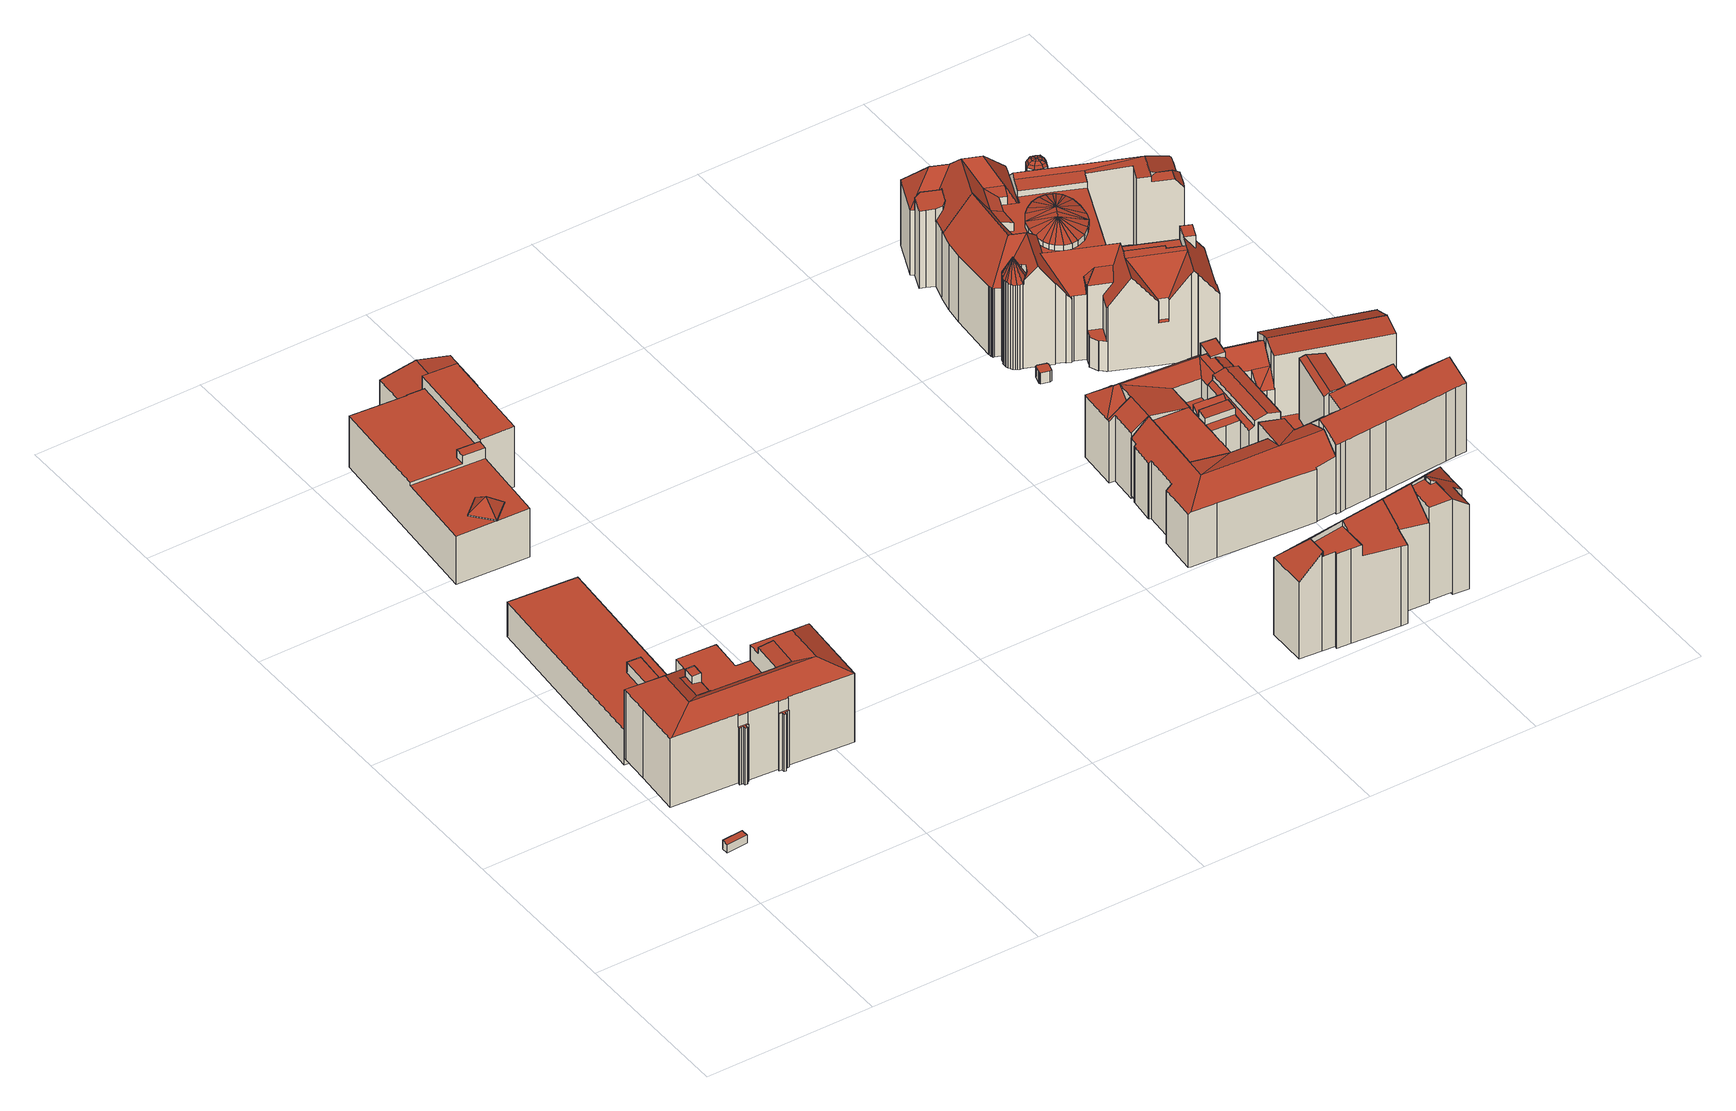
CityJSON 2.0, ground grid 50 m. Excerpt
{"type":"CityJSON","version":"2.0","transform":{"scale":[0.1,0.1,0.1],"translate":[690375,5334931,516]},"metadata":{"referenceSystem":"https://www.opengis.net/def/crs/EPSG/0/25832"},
"CityObjects":{
"building1":{"type":"Building","attributes":{"Gemeindeschluessel":"09162000","HoeheDach":"522.494","HoeheGrund":"519.744","Methode":"2000","NiedrigsteTraufeDesGebaeudes":"522.207","Geometrietyp2DReferenz":"3000","function":"31001_2000","roofType":"1000","measuredHeight":2.75},"geometry":[{"type":"MultiSurface","lod":"2","boundaries":[[[0,1,2,3]],[[1,4,5,2]],[[3,6,7,0]],[[0,7,4,1]],[[2,5,6,3]],[[6,5,4,7]]],"semantics":{"surfaces":[{"type":"GroundSurface"},{"type":"WallSurface"},{"type":"RoofSurface"}],"values":[0,1,1,1,1,2]}}]},
"building2":{"type":"Building","attributes":{"Gemeindeschluessel":"09162000","HoeheDach":"547.041","HoeheGrund":"519.994","Methode":"2000","NiedrigsteTraufeDesGebaeudes":"538.200","Geometrietyp2DReferenz":"3000","function":"31001_3091","roofType":"3100","measuredHeight":27.05,"storeysAboveGround":5},"geometry":[{"type":"MultiSurface","lod":"2","boundaries":[[[8,9,10,11,12,13]],[[14,15,11,10,16,17,18,19,20,21,22,23]],[[24,25,14,23,26]],[[21,27,28,29,30,31,32,22]],[[33,34,35,36]],[[37,38,20,39]],[[40,41,42,43]],[[8,13,34,33]],[[44,45,46]],[[37,47,48,49,38]],[[27,46,45,50]],[[46,27,21,51,48,52,44]],[[53,54,55,56,22,32,57]],[[58,16,10,9]],[[53,57,59,60,61]],[[62,63,64,65]],[[66,67,68,69]],[[70,71,72,73]],[[56,55,74]],[[75,76,67,66]],[[36,35,71,70]],[[77,52,48,47]],[[78,79,80,81]],[[82,72,71,35,34,13,12,83,84]],[[85,30,29,86]],[[87,65,64,74,55,54]],[[88,18,17,89]],[[87,54,53,61,41,40,90,31,30,85]],[[51,49,48]],[[12,11,15,83]],[[91,92,75,66,69,78,81,93,58,9,8,33,36,70,73,94,95,25,24,96,62,65,87,85,86,77,47,37,39]],[[92,91,19,18,88,97]],[[23,22,56,74,64,63,98,26]],[[50,28,27]],[[77,86,29,28,50,45,44,52]],[[94,82,84,95]],[[41,61,60,42]],[[90,40,43,59,57,32]],[[58,93,99,89,17,16]],[[69,68,79,78]],[[73,72,82,94]],[[92,97,76,75]],[[81,80,99,93]],[[32,31,90]],[[91,39,20,19]],[[20,38,49,51,21]],[[24,26,98,96]],[[96,98,63,62]],[[43,42,60,59]],[[25,95,84,83,15,14]],[[80,79,68,67,76,97,88,89,99]]],"semantics":{"surfaces":[{"type":"WallSurface"},{"type":"RoofSurface"},{"type":"GroundSurface"}],"values":[0,1,0,1,0,0,0,0,0,0,1,1,1,0,0,0,0,0,1,0,0,0,0,1,0,0,0,0,1,0,2,0,1,0,0,0,1,1,0,0,0,0,0,0,0,1,0,0,0,0,1]}}]},
"building3":{"type":"Building","attributes":{"Gemeindeschluessel":"09162000","HoeheDach":"537.140","HoeheGrund":"517.754","Methode":"2000","NiedrigsteTraufeDesGebaeudes":"528.200","Geometrietyp2DReferenz":"3000","function":"31001_3091","roofType":"1000","measuredHeight":19.39,"storeysAboveGround":3},"geometry":[{"type":"MultiSurface","lod":"2","boundaries":[[[100,101,102,103,104,105]],[[106,107,108,109,110,111,112,113,114,115,116,117,118,119,120,121,122,123,124]],[[103,102,101,125,126,127,128,104]],[[127,126,125,129,130,131,132,133,134,135,128]],[[105,104,128,135,136,137,111,110,109,108]],[[138,134,133,139]],[[136,135,134,138]],[[113,112,111,137,140,141,142,114]],[[107,100,105,108]],[[116,143,144,117]],[[130,129,124,123,122,131]],[[145,146,147,148]],[[119,118,117,144,149,150]],[[142,151,143,116,115,114]],[[152,147,146,153]],[[101,100,107,106,124,129,125]],[[141,140,137,136,138,139,150,149,144,143,151,142],[145,148,154,155]],[[121,132,131,122]],[[132,121,120,119,150,139,133]],[[155,153,146,145]],[[148,147,152,154]],[[154,152,153,155]]],"semantics":{"surfaces":[{"type":"RoofSurface"},{"type":"GroundSurface"},{"type":"WallSurface"}],"values":[0,1,2,0,2,2,2,2,2,2,2,2,2,2,0,2,0,2,2,2,2,2]}}]},
"building4":{"type":"Building","attributes":{"Gemeindeschluessel":"09162000","HoeheDach":"536.237","HoeheGrund":"516.555","Methode":"2000","NiedrigsteTraufeDesGebaeudes":"528.183","Geometrietyp2DReferenz":"3000","function":"31001_3091","roofType":"1000","measuredHeight":19.68},"geometry":[{"type":"MultiSurface","lod":"2","boundaries":[[[156,157,158,159]],[[160,161,162,163,164,165,166,167,168]],[[169,170,171,172]],[[173,174,175,176,177,178]],[[179,180,181,182,158,157]],[[183,172,171,159,158,182]],[[176,175,184,185]],[[186,187,163,162]],[[169,188,189,190,170]],[[163,187,191,164]],[[173,178,167,166,192,193,186,162,161]],[[174,194,184,175]],[[161,160,195,196,197,194,174,173]],[[183,198,195,160,168,199,200,188,169,172]],[[156,159,171,170,190,201]],[[179,157,156,201,202]],[[203,202,201,190,189,204]],[[180,179,202,203,205,206]],[[185,184,194,197]],[[191,207,208]],[[209,177,176,185,197,196,206,205,210,211]],[[209,199,168,167,178,177]],[[188,200,211,210,204,189]],[[192,208,207,193]],[[204,210,205,203]],[[165,164,191,208]],[[195,198,181,180,206,196]],[[183,182,181,198]],[[199,209,211,200]],[[187,207,191]],[[193,207,187,186]],[[166,165,208,192]]],"semantics":{"surfaces":[{"type":"WallSurface"},{"type":"RoofSurface"},{"type":"GroundSurface"}],"values":[0,0,0,0,1,0,0,0,0,1,1,1,0,2,1,0,1,0,0,1,1,0,0,0,0,1,0,0,0,1,0,0]}}]},
"building5":{"type":"Building","attributes":{"Gemeindeschluessel":"09162000","HoeheDach":"550.043","HoeheGrund":"518.180","Methode":"2000","NiedrigsteTraufeDesGebaeudes":"542.721","Geometrietyp2DReferenz":"3000","function":"31001_9998","roofType":"3100","measuredHeight":31.86,"storeysAboveGround":6},"geometry":[{"type":"MultiSurface","lod":"2","boundaries":[[[212,213,214,215,216,217,218,219]],[[212,220,221,213]],[[222,223,224,225,226,227]],[[228,229,230,215,214]],[[220,212,219,231]],[[232,233,234,235]],[[236,237,238,239,240,241]],[[242,243,244,245,246]],[[247,248,249,250]],[[235,234,251,252]],[[228,214,213,221]],[[253,254,255]],[[256,257,258,259]],[[260,261,262,263]],[[264,265,266,267]],[[268,269,225,224]],[[270,271,233,232,250,249]],[[223,272,218,217,268,224]],[[258,257,244,243]],[[241,240,273,274,275]],[[260,256,259,261]],[[276,237,236]],[[255,254,265,264]],[[277,252,251,267,266,278]],[[268,217,216,269]],[[260,263,278,266,265]],[[228,221,220,231,272,223,222,273,240,239,247,250,232,235,252,277,262,261,259,258,243,242,229]],[[248,247,239,238]],[[248,238,237,276,254,253,270,249]],[[253,271,270]],[[251,234,233,271,253,255,264,267]],[[236,241,275,276]],[[256,260,265,254,276,275,274,227,226,216,245,244,257]],[[215,230,246,245,216]],[[218,272,231,219]],[[277,278,263,262]],[[242,246,230,229]],[[269,216,226,225]],[[222,227,274,273]]],"semantics":{"surfaces":[{"type":"RoofSurface"},{"type":"WallSurface"},{"type":"GroundSurface"}],"values":[0,1,1,1,1,1,1,1,1,1,1,1,1,1,1,0,1,1,1,1,1,1,1,1,1,0,2,1,0,1,0,0,0,0,1,1,1,1,1]}}]},
"building6":{"type":"Building","attributes":{"Gemeindeschluessel":"09162000","HoeheDach":"543.400","HoeheGrund":"519.980","Methode":"2000","NiedrigsteTraufeDesGebaeudes":"530.476","Geometrietyp2DReferenz":"3000","function":"31001_9998","roofType":"3100","measuredHeight":23.42,"storeysAboveGround":4},"geometry":[{"type":"MultiSurface","lod":"2","boundaries":[[[279,280,281,282]],[[283,284,285,286,281,280,287,288,289,290]],[[291,292,293,294]],[[295,296,297,298,299,300,301,302]],[[303,304,305,283,306]],[[307,308,309,310,311,312,313,314]],[[315,316,317,318,319]],[[316,320,299,298,321,322,317]],[[323,324,325,326]],[[327,328,329,326,325,330]],[[301,300,299,320,331,304]],[[291,332,328,327,333,292]],[[318,284,283,319]],[[334,288,287,335,336,337,338]],[[339,340,341,342]],[[343,344,345,346]],[[347,348,282,281,286,285]],[[349,350,294,293,351,352,353,354]],[[355,353,352,351,293,292,333,327,330,356,304,303,306,357]],[[290,289,288,334,358,359]],[[323,326,329,328,332,291,294,350,349,354,360,361,314,313,312,311,362,363,364,343,346,365,339,342,337,336,335,279,282,348,347,366,322,321,298,297,296,295,367,368]],[[368,369,324,323]],[[365,370,340,339]],[[371,369,368,367,295,302]],[[361,360,354,353,355,357,307,314]],[[290,359,283]],[[311,310,372,362]],[[283,359,306]],[[284,318,317,322,366,347,285]],[[319,283,305,315]],[[346,345,370,365]],[[372,373,374,364,363,362]],[[335,287,280,279]],[[364,374,344,343]],[[357,306,359,358,334,338,341,340,370,345,344,374,373,372,310,309,308,307]],[[356,330,325,324,369,371,302,301,304]],[[305,304,331,320,316,315]],[[342,341,338,337]]],"semantics":{"surfaces":[{"type":"WallSurface"},{"type":"RoofSurface"},{"type":"GroundSurface"}],"values":[0,1,0,0,1,0,1,0,0,0,1,0,0,0,0,0,0,0,1,0,2,0,0,0,0,0,0,1,0,0,0,0,0,0,1,1,0,0]}}]},
"building7":{"type":"Building","attributes":{"Gemeindeschluessel":"09162000","HoeheDach":"544.108","HoeheGrund":"520.660","Methode":"2000","NiedrigsteTraufeDesGebaeudes":"541.570","Geometrietyp2DReferenz":"3000","function":"51009_1610","roofType":"1000","measuredHeight":23.45},"geometry":[{"type":"MultiSurface","lod":"2","boundaries":[[[375,376,377,378]],[[379,380,281,381]],[[382,383,380,379]],[[384,377,376,385,386]],[[387,384,388,389,390]],[[382,379,381,391,375,378,387,390]],[[392,393,394,395]],[[393,389,388,396,394]],[[386,396,388,384]],[[391,385,376,375]],[[391,381,281,395,394,396,386,385]],[[378,377,384,387]],[[382,390,389,393,392,383]],[[380,383,392,395,281]]],"semantics":{"surfaces":[{"type":"WallSurface"},{"type":"RoofSurface"},{"type":"GroundSurface"}],"values":[0,0,0,1,0,2,0,1,0,0,0,0,0,1]}}]},
"building8":{"type":"Building","attributes":{"Gemeindeschluessel":"09162000","HoeheDach":"548.829","HoeheGrund":"519.046","Methode":"1000","NiedrigsteTraufeDesGebaeudes":"548.829","Geometrietyp2DReferenz":"3000","function":"31001_9998","roofType":"1000","measuredHeight":29.78},"geometry":[{"type":"MultiSurface","lod":"2","boundaries":[[[397,398,399,400,401,402]],[[400,399,403,404,405,406,407,408,409,401]],[[401,409,408,410,411,402]],[[398,397,402,411,410,412,413,414,415,416]],[[408,407,406,413,412,410]],[[415,404,403,416]],[[416,403,399,398]],[[415,414,413,406,405,404]]],"semantics":{"surfaces":[{"type":"WallSurface"},{"type":"RoofSurface"},{"type":"GroundSurface"}],"values":[0,1,0,2,0,0,0,0]}}]},
"building9":{"type":"Building","attributes":{"Gemeindeschluessel":"09162000","HoeheDach":"545.150","HoeheGrund":"519.070","Methode":"2000","NiedrigsteTraufeDesGebaeudes":"534.340","Geometrietyp2DReferenz":"3000","function":"31001_9998","roofType":"3100","measuredHeight":26.08,"storeysAboveGround":4},"geometry":[{"type":"MultiSurface","lod":"2","boundaries":[[[417,418,419]],[[420,421,422,423,424,425]],[[426,427,428,429]],[[430,431,432,433,434]],[[435,436,437,438,439,440]],[[422,421,439,438]],[[441,442,443,444,445]],[[446,447,448,449,450]],[[420,425,451,452]],[[453,454,455,456]],[[457,458,459,460,461,462]],[[435,440,463,464]],[[461,460,465]],[[466,467,468,462,461,465,449,469,470]],[[471,472,473,474,475,447]],[[475,476,477,448,447]],[[478,479,480,418,417]],[[453,464,463,481,454]],[[441,478,482,483,442]],[[484,485,486]],[[487,488,489,490]],[[491,467,466,492]],[[443,452,493,494,444]],[[495,496,497,498]],[[469,477,499,500,470]],[[424,501,451,425]],[[502,503,504,505]],[[506,507,508,509,510]],[[433,432,511,512]],[[513,514,471,447,446]],[[502,505,515,516,517,518,519,520,458,457,521,491,492,522,523,524,525,526,527,528,489,488,529,436,435,464,453,456,426,429,495,498,530]],[[515,505,504,531,509,508]],[[532,533,497,496,428,427,419,418,513]],[[475,474,534,476]],[[478,417,419,455,454,481,482]],[[502,530,533,532,503]],[[521,468,467,491]],[[535,494,493,536]],[[537,538,485,484,539]],[[537,539,535,536,540]],[[465,460,459,541,542,543,531,504,503,532,513,446,450]],[[426,456,455,419,427]],[[516,507,506,517]],[[422,438,437,423]],[[418,480,514,513]],[[536,493,544,540]],[[498,497,533,530]],[[512,511,500,499]],[[519,518,545,546,543,542]],[[430,486,485,538,547,548,549,550,551,431]],[[552,434,433,512,499,477,476,534]],[[471,514,480,479,472]],[[528,527,538,537,540,544,553,490,489]],[[515,508,507,516]],[[552,444,494,484,486,434]],[[420,439,421]],[[519,542,541,520]],[[547,538,527,526]],[[520,541,459,458]],[[492,466,470,500,511,432,431,551,522]],[[510,509,546,545]],[[539,484,494,535]],[[472,479,478,441,445,473]],[[436,529,554,501,424,423,437]],[[524,549,548,525]],[[430,434,486]],[[443,483,481,463,440,439,420,452]],[[488,487,554,529]],[[429,428,496,495]],[[518,517,506,510,545]],[[450,449,465]],[[483,482,481]],[[523,550,549,524]],[[443,442,483]],[[449,448,477,469]],[[457,462,468,521]],[[553,451,501,554,487,490]],[[522,551,550,523]],[[474,473,445,444,552,534]],[[543,546,509,531]],[[553,544,493,452,451]],[[525,548,547,526]]],"semantics":{"surfaces":[{"type":"WallSurface"},{"type":"RoofSurface"},{"type":"GroundSurface"}],"values":[0,1,0,0,0,1,0,0,0,0,0,0,0,1,0,1,0,0,1,0,0,0,1,0,0,0,0,1,1,0,2,0,1,0,1,0,0,0,0,1,1,0,0,1,0,0,0,1,0,1,0,1,0,0,1,0,0,0,0,0,1,0,0,0,0,0,1,0,0,0,0,0,0,0,0,0,1,0,1,0,1,0]}}]},
"building10":{"type":"Building","attributes":{"Gemeindeschluessel":"09162000","HoeheDach":"522.840","HoeheGrund":"519.260","Methode":"2000","NiedrigsteTraufeDesGebaeudes":"522.840","Geometrietyp2DReferenz":"3000","function":"51009_1610","roofType":"1000","measuredHeight":3.58},"geometry":[{"type":"MultiSurface","lod":"2","boundaries":[[[555,556,557,558]],[[559,560,556,555]],[[561,562,563,564]],[[564,563,565,566]],[[567,568,569,570]],[[570,569,571,572]],[[566,565,560,559]],[[573,574,568,567]],[[572,571,562,561]],[[564,566,559,555,558,573,567,570,572,561]],[[558,557,574,573]],[[562,571,569,568,574,557,556,560,565,563]]],"semantics":{"surfaces":[{"type":"WallSurface"},{"type":"GroundSurface"},{"type":"RoofSurface"}],"values":[0,0,0,0,0,0,0,0,0,1,0,2]}}]},
"building11":{"type":"Building","attributes":{"Gemeindeschluessel":"09162000","HoeheDach":"525.800","HoeheGrund":"520.458","Methode":"2000","NiedrigsteTraufeDesGebaeudes":"525.800","Geometrietyp2DReferenz":"3000","function":"31001_2000","roofType":"1000","measuredHeight":5.34,"storeysAboveGround":1},"geometry":[{"type":"MultiSurface","lod":"2","boundaries":[[[575,576,577,578]],[[579,580,581,582]],[[583,584,585,586,587,588]],[[589,590,576,575]],[[586,585,580,579]],[[591,592,593,594]],[[595,596,597,598,582,581]],[[597,596,590,589]],[[592,577,576,590,596,595,581,580,585,584,583,593]],[[578,577,592,591]],[[594,593,583,588]],[[578,591,594,588,587,586,579,582,598,597,589,575]]],"semantics":{"surfaces":[{"type":"WallSurface"},{"type":"RoofSurface"},{"type":"GroundSurface"}],"values":[0,0,0,0,0,0,0,0,1,0,0,2]}}]},
"building12":{"type":"Building","attributes":{"Gemeindeschluessel":"09162000","HoeheDach":"523.307","HoeheGrund":"520.368","Methode":"3100","NiedrigsteTraufeDesGebaeudes":"523.307","Geometrietyp2DReferenz":"3000","function":"31001_2000","roofType":"1000","measuredHeight":2.94},"geometry":[{"type":"MultiSurface","lod":"2","boundaries":[[[599,600,601,602]],[[603,604,602,601]],[[604,605,599,602]],[[604,603,606,605]],[[605,606,600,599]],[[606,603,601,600]]],"semantics":{"surfaces":[{"type":"GroundSurface"},{"type":"WallSurface"},{"type":"RoofSurface"}],"values":[0,1,1,2,1,1]}}]},
"building13":{"type":"Building","attributes":{"Gemeindeschluessel":"09162000","HoeheDach":"545.240","HoeheGrund":"520.260","Methode":"2000","NiedrigsteTraufeDesGebaeudes":"544.501","Geometrietyp2DReferenz":"3000","function":"31001_9998","roofType":"3100","measuredHeight":24.98,"storeysAboveGround":7},"geometry":[{"type":"MultiSurface","lod":"2","boundaries":[[[607,608,609,610,611,612]],[[613,607,612,614]],[[615,614,612,611]],[[616,617,618,619]],[[616,619,620,615,611,610,609]],[[615,620,619,618,613,614]],[[618,617,608,607,613]],[[609,608,617,616]]],"semantics":{"surfaces":[{"type":"WallSurface"},{"type":"RoofSurface"},{"type":"GroundSurface"}],"values":[0,1,0,0,2,0,1,0]}}]},
"building14":{"type":"Building","attributes":{"Gemeindeschluessel":"09162000","HoeheDach":"545.374","HoeheGrund":"519.680","Methode":"2000","NiedrigsteTraufeDesGebaeudes":"537.807","Geometrietyp2DReferenz":"3000","function":"31001_9998","roofType":"2100","measuredHeight":25.69,"storeysAboveGround":6},"geometry":[{"type":"MultiSurface","lod":"2","boundaries":[[[621,622,623,624]],[[625,626,627,628]],[[629,630,631,632]],[[633,634,635,636,637,623,622,638,639,640,641]],[[639,642,640]],[[643,644,630,629]],[[645,646,647,648]],[[649,637,636,650]],[[625,628,651,645,648,652,653,654,655,656,657,658,659,660,661,643,629,632,662,663,664,665,666,667,668,621,624,649,650,669,670,671,672,673]],[[656,655,654,674,675,676]],[[669,635,634,670]],[[677,678,679]],[[656,676,680,657]],[[665,681,682,666]],[[672,683,684,673]],[[680,685,686,659,658,657]],[[685,680,676,675,674,687,688,647,646,689,627,626,684,683,633,641,690,691,686]],[[692,690,641,693]],[[693,641,640]],[[653,687,674,654]],[[686,691,694,661,660,659]],[[645,651,628,627,689,646]],[[668,638,622,621]],[[653,652,648,647,688,687]],[[631,679,678,695,663,662,632]],[[661,694,644,643]],[[624,623,637,649]],[[690,677,679,631,630,644,694,691]],[[677,690,692]],[[682,642,639,638,668,667,666]],[[673,684,626,625]],[[683,672,671,670,634,633]],[[695,696,681,665,664,663]],[[650,636,635,669]],[[693,640,642,682,681,696,695,678,677,692]]],"semantics":{"surfaces":[{"type":"WallSurface"},{"type":"RoofSurface"},{"type":"GroundSurface"}],"values":[0,0,0,1,0,0,0,0,2,0,0,0,0,0,0,0,1,0,0,0,0,0,0,0,0,0,0,1,0,0,0,0,0,0,1]}}]},
"building15":{"type":"Building","attributes":{"Gemeindeschluessel":"09162000","HoeheDach":"524.884","HoeheGrund":"520.112","Methode":"1000","NiedrigsteTraufeDesGebaeudes":"524.884","Geometrietyp2DReferenz":"3000","function":"31001_9998","roofType":"1000","measuredHeight":4.77},"geometry":[{"type":"MultiSurface","lod":"2","boundaries":[[[697,698,699,700]],[[701,699,698,702]],[[702,698,697,703]],[[703,697,700,704]],[[704,701,702,703]],[[704,700,699,701]]],"semantics":{"surfaces":[{"type":"RoofSurface"},{"type":"WallSurface"},{"type":"GroundSurface"}],"values":[0,1,1,1,2,1]}}]},
"building16":{"type":"Building","attributes":{"Gemeindeschluessel":"09162000","HoeheDach":"545.620","HoeheGrund":"519.050","Methode":"2000","NiedrigsteTraufeDesGebaeudes":"525.026","Geometrietyp2DReferenz":"3000","function":"31001_9998","roofType":"2100","measuredHeight":26.57,"storeysAboveGround":7},"geometry":[{"type":"MultiSurface","lod":"2","boundaries":[[[705,706,707,708]],[[709,710,711,712,713,714,715,716,717,718,719,720,721,722,723,724,725,726,727,728,729,730,731,732,705,708,733,734,735]],[[734,736,737,735]],[[738,739,740,741,742,743,744]],[[709,745,746,710]],[[719,747,748,720]],[[708,707,749,733]],[[715,750,751,716]],[[724,723,722,752,753,754]],[[728,755,756,729]],[[754,753,752,757,748,747,758,759,751,750,760,761,762,763,764,765,756,755,766,767,768]],[[721,720,748,757,752,722]],[[741,769,770,742]],[[733,749,736,734]],[[743,742,770,706,705,732,731]],[[768,767,766,727,726,725]],[[718,717,759,758,747,719]],[[764,763,762,740,739,738,744,765]],[[713,761,760,714]],[[716,751,759,717]],[[769,746,745,737,736,749,707,706,770]],[[756,765,744,743,731,730,729]],[[714,760,750,715]],[[735,737,745,709]],[[727,766,755,728]],[[724,754,768,725]],[[762,761,713,712,711,710,746,769,741,740]]],"semantics":{"surfaces":[{"type":"WallSurface"},{"type":"GroundSurface"},{"type":"RoofSurface"}],"values":[0,1,0,2,0,0,0,0,0,0,2,0,0,0,0,0,0,0,0,0,2,0,0,0,0,0,0]}}]},
"building17":{"type":"Building","attributes":{"Gemeindeschluessel":"09162000","HoeheDach":"552.250","HoeheGrund":"518.630","Methode":"2000","NiedrigsteTraufeDesGebaeudes":"528.340","Geometrietyp2DReferenz":"3000","function":"31001_9998","roofType":"3100","measuredHeight":33.62,"storeysAboveGround":6},"geometry":[{"type":"MultiSurface","lod":"2","boundaries":[[[771,772,773,774]],[[775,776,777,778]],[[779,780,781,782,783]],[[784,785,786,787]],[[788,789,790,791]],[[773,792,793]],[[794,793,795]],[[796,797,798,799,800]],[[801,802,803,804,805]],[[806,807,808,809]],[[810,811,812,813]],[[814,815,816,812,811,817]],[[818,794,819]],[[820,821,822,823]],[[824,825,826,827]],[[828,829,830]],[[831,832,833,834]],[[835,836,837,838,839,840,841,842]],[[843,844,845,846,847,848]],[[792,849,850]],[[851,852,853,854]],[[855,856,857,783,782,858,859,860]],[[861,862,785,784]],[[863,864,865,866]],[[822,821,867,868,869,870]],[[871,872,873,874]],[[875,876,877,878]],[[879,880,881,882]],[[883,884,864,863,885,886]],[[887,888,889,890,891,892]],[[893,894,801,805,895,896]],[[897,898,899,900,901,902]],[[903,904,905,906,907,908,909,910,911,860,912]],[[913,914,776,775]],[[915,916,917,918,919,920]],[[921,922,923,924]],[[925,926,927,928,929]],[[853,852,930,931,932,933,802,801,894]],[[792,876,934]],[[908,935,936,909]],[[937,938,939,940]],[[900,899,898,941,942,943,944,945,946,947,948,949,950,951,952,953,954,955,901]],[[956,957,781,958]],[[959,960,961,936]],[[830,829,962,963]],[[964,965,966,967]],[[968,794,818]],[[969,970,971]],[[920,919,972,973]],[[794,795,974]],[[877,876,792]],[[975,976,977]],[[978,979,825,824]],[[980,981,842,841]],[[982,929,983]],[[984,810,813,985]],[[986,987,988]],[[774,773,989,990]],[[991,992,993,994]],[[995,996,997,976,975,998,999]],[[1000,1001,1002,1003]],[[911,1004,1005,855,860]],[[1006,1007,1008,1009]],[[857,1010,780,779,783]],[[874,873,1011,1012]],[[1013,1014,1015,1016]],[[947,1017,1018,948]],[[1019,1020,974,1021]],[[938,1022,1023,939]],[[939,1023,1024,1025]],[[925,929,982]],[[1026,1027,1028,1029,1030,1031,1032,1033,786,785,862,1034,1035,837,836,835]],[[790,789,998,975,977,1036,1037,1038,1039,1040,1041]],[[781,957,1042,782]],[[868,867,1043,1044]],[[966,965,794]],[[970,969,1045,1046,1047,1048,1049,1050,872,871,1051,1052,1053,1054,1055,1056]],[[946,1057,1017,947]],[[1043,1058,1059,1060,1061,1044]],[[1062,943,942,1063]],[[1064,1065,1066,1067,1068,898,897,1069]],[[954,1070,955]],[[805,804,1071,1072,1002,1001,1073,1074,941,898,1068]],[[1075,1076,968,1077]],[[1078,1079,1020,1019]],[[1080,903,912,832,831]],[[1081,1082,1083,1084]],[[1085,1086,1087,1088,1089,1083,1082,1090]],[[928,927,1057,946,945,1091,1092,1093,1094,1095,1096]],[[1097,1098,1099,806]],[[1100,1034,862,861]],[[982,983,1101]],[[1102,931,930,1103]],[[1104,778,777,1105,1106,1107,1108]],[[1109,1110,1111,820,1112]],[[773,793,794]],[[792,934,849]],[[1113,1114,1115,1116]],[[932,931,1102]],[[1117,1118,1119,1065,1064,1069,1120,1121,1122]],[[1025,1123,1124,1125]],[[1126,810,984,1127]],[[1128,891,890,889,844,843,848,1129,1130,956,958,1010,857,856],[1021,1131,1132,1133,1134,875,878,921,924,1113,1116,1135,1136,771,774,990,964,967,1075,1077,1137,1138,1078,1019]],[[1139,959,820]],[[1140,944,943,1062]],[[791,790,880,879]],[[1141,1040,1142]],[[948,1018,937,949]],[[1143,866,865,963,962,914,913]],[[1144,817,811,1145]],[[1146,933,932,1102]],[[1147,1148,1149,1150,1087,1086,1151]],[[1111,1152,1006,1009,820]],[[1153,1154,1155]],[[982,1101,1024]],[[1154,1153,1156,1157,1158,955,1070,1031,1030]],[[834,833,1159,1160]],[[838,837,1035,1161]],[[1162,1074,1073,1163]],[[1154,1164,1130,1155]],[[782,1042,1029,858]],[[1165,1166,911,910,961,960,1167,1008,1007]],[[1168,1169,1170,1171,1047,1046,1172,1173,1174]],[[792,850,795]],[[937,1018,1175,938]],[[1155,1130,1129,1153]],[[820,1176,1059,1058]],[[1050,1049,987,986]],[[965,989,794]],[[1130,1164,957,956]],[[1174,1177,1178,1168]],[[804,803,1071]],[[1179,1066,1065,1119]],[[1055,1180,1181,1122,1121,845,844,889,888,1056]],[[1077,968,818,1137]],[[819,794,1079]],[[1135,1182,1183,1136]],[[1184,823,822,870,1185,1186]],[[1187,1152,1111,1110,1188]],[[1106,1105,800,799]],[[917,1189,1112,820,918]],[[1163,1000,1003,1190,1191,1192,1146,1102,1103,851,854,1193,1194,1195,1179,1119,1118,1117,1122,1181,1180,1055,1054,1053,1052,1051,871,874,1012,1097,806,809,978,824,827,1196,1197,1198,1199,1200,1201,1202,1148,1147,1151,1203,1204,1081,1084,1205,1013,1016,996,995,999,788,791,879,882,1206,1207,1208,1209,1187,1188,1210,1211,1212,916,915,920,973,1213,1214,1186,1185,870,869,868,1044,1061,1060,1215,1216,1217,1218,1219,1080,831,834,1160,1220,1221,886,885,863,866,1143,913,775,778,1104,1108,980,841,840,839,838,1161,1100,861,784,787,1222,1223,1224,1225,1226,1227,1095,1094,1093,1092,1091,1140,1062,1063,1228,1162]],[[1182,1115,792]],[[966,794,1076]],[[1099,807,806]],[[952,1124,1229,953]],[[1163,1073,1001,1000]],[[1230,1231,881,880,790,1041,1141,1142,1232,1233,1004,911,1166,1165]],[[1039,1038,1172,1045,969,971,1234,1142,1040]],[[1032,1031,1070,954,953,1229,1235,1236,1096,1095,1227,1226,1225,1224,1223,1222,787,1033]],[[999,998,789,788]],[[950,940,1125,951]],[[820,1058,1043,867,821]],[[1168,1178,1237,1169]],[[958,781,780,1010]],[[989,773,794]],[[1088,1238,1239,1240,1241,1089]],[[1114,923,792]],[[1149,985,813,1177,1038,1037,1239,1238,1150]],[[1134,934,876,875]],[[878,877,922,921]],[[1123,1235,1229,1124]],[[1146,1192,1191,1190,1072,1071,803,802,933]],[[1018,1017,926,1175]],[[997,1015,1014,1036,977,976]],[[1172,1046,1045]],[[1139,1167,960,959]],[[907,1242,935,908]],[[1169,1237,1243,1170]],[[1136,1183,772,771]],[[1214,1244,1184,1186]],[[923,922,792]],[[1209,1208,1207,1230,1165,1007,1006,1152,1187]],[[1016,1015,997,996]],[[967,966,1076,1075]],[[1206,1231,1230,1207]],[[1213,973,972,1245,1244,1214]],[[924,923,1114,1113]],[[957,1164,1154,1042]],[[1106,799,798,1028,1027,1026,1107]],[[1129,848,847,902,901,955,1158,1157,1156,1153]],[[1009,1008,1167,1139]],[[1079,794,1020]],[[983,929,928,1096,1236]],[[1026,835,842,981,1107]],[[1243,988,1048,1047,1171,1170]],[[827,826,1246,1196]],[[990,989,965,964]],[[1234,892,891,1128,1004,1233,1232,1142]],[[828,992,991]],[[1137,818,819,1138]],[[1220,1247,1248,1221]],[[1022,982,1023]],[[972,919,918,820,1245]],[[1160,1159,1247,1220]],[[846,845,1121,1120,897,902,847]],[[1219,904,903,1080]],[[1151,1086,1085,1203]],[[1131,795,850,1132]],[[1023,982,1024]],[[1218,905,904,1219]],[[914,962,829,828,991,994,797,796,800,1105,777,776]],[[940,939,1025,1125]],[[1133,849,934,1134]],[[987,1049,1048,988]],[[820,935,1242,1176]],[[1198,815,814,1199]],[[1101,983,1236,1235,1123]],[[1188,1110,1109,1210]],[[1145,811,810,1126]],[[1202,1201,1200,1199,814,817,1144,1127,984,985,1149,1148]],[[971,970,1056,888,887,892,1234]],[[909,936,961,910]],[[994,993,797]],[[941,1074,1162,1228,1063,942]],[[1249,925,982]],[[1115,1114,792]],[[959,936,820]],[[1246,826,825,979,808,807,1099,1098,1011,873,872,1050,986,988,1243,812,816]],[[1091,945,944,1140]],[[1217,906,905,1218]],[[938,1175,1249,1022]],[[1183,1182,792]],[[1005,1004,1128,856,855]],[[1203,1085,1090,1204]],[[1240,1239,1037,1036,1014,1241]],[[1120,1069,897]],[[1041,1040,1141]],[[1212,1189,917,916]],[[922,877,792]],[[936,935,820]],[[794,974,1020]],[[1021,974,795,1131]],[[1059,1176,1242,907,906,1217,1216,1215,1060]],[[1244,1245,820,823,1184]],[[926,1017,1057,927]],[[1116,1115,1182,1135]],[[1144,1145,1126,1127]],[[1076,794,968]],[[1042,1154,1030,1029]],[[1204,1090,1082,1081]],[[1003,1002,1072,1190]],[[1211,1210,1109,1112,1189,1212]],[[951,1125,1124,952]],[[1174,1173,1172,1038,1177]],[[1087,1150,1238,1088]],[[786,1033,787]],[[882,881,1231,1206]],[[1195,1194,1193,854,853,894,893,896,1067,1066,1179]],[[1197,1196,1246,816,815,1198]],[[1138,819,1079,1078]],[[1221,1248,883,886]],[[858,1029,1028,798,797,993,992,828,830,963,865,864,884]],[[1083,1089,1241,1014,1013,1205,1084]],[[809,808,979,978]],[[1159,833,832,912,860,859,858,884,883,1248,1247]],[[772,1183,792]],[[1022,1249,982]],[[1103,930,852,851]],[[1161,1035,1034,1100]],[[805,1068,895]],[[895,1068,1067,896]],[[1024,1101,1123,1025]],[[773,772,792]],[[793,792,795]],[[1175,926,925,1249]],[[1012,1011,1098,1097]],[[1132,850,849,1133]],[[949,937,940,950]],[[812,1243,1237,1178,1177,813]],[[1108,1107,981,980]],[[1009,1139,820]]],"semantics":{"surfaces":[{"type":"WallSurface"},{"type":"RoofSurface"},{"type":"GroundSurface"}],"values":[0,0,1,0,0,1,1,0,1,0,1,1,1,1,0,0,0,0,0,1,0,1,0,0,0,0,0,0,0,0,1,1,1,0,0,0,1,1,1,0,1,1,0,0,0,0,1,0,0,1,1,0,0,0,1,1,0,0,0,0,0,1,0,0,0,0,0,0,1,1,1,1,1,1,0,1,0,0,0,0,1,0,1,0,0,0,0,1,0,0,0,1,0,0,1,1,1,0,0,0,1,0,1,1,0,0,0,0,0,0,0,0,1,1,1,1,0,0,0,0,1,1,1,1,1,0,1,0,1,0,0,0,0,0,0,1,0,0,0,0,1,2,1,1,0,0,0,1,1,0,0,0,1,0,0,1,0,1,1,0,0,1,0,1,1,0,0,0,0,0,0,1,0,0,0,0,0,0,1,1,0,0,1,1,1,0,0,0,0,0,0,0,1,1,0,1,0,0,0,1,0,1,1,0,1,1,0,1,0,0,0,1,0,0,0,1,1,1,1,0,0,1,1,0,0,1,0,0,0,1,1,1,0,0,1,1,0,1,1,1,0,0,0,0,0,0,0,0,0,0,0,0,1,0,0,1,1,1,0,0,0,0,1,1,1,1,0,0,0,1,0,1]}}]}
},
"vertices":[
[21,200,37],[83,205,37],[85,185,37],[22,180,37],[83,205,65],[85,185,62],[22,180,62],[21,200,65],
[224,384,40],[224,389,40],[224,389,259],[224,388,258],[224,388,222],[224,384,222],[198,393,262],[197,390,258],[312,382,259],[312,381,258],[340,379,258],[340,381,260],[531,366,259],[454,424,310],[90,451,310],[9,407,262],[3,408,40],[198,393,40],[3,408,259],[411,468,284],[369,471,284],[369,468,285],[178,484,284],[178,485,284],[137,488,284],[216,385,40],[216,385,222],[215,376,222],[215,376,40],[549,594,40],[549,594,259],[531,366,40],[182,533,278],[182,533,306],[156,535,306],[156,535,282],[376,567,259],[376,567,279],[419,564,284],[380,607,40],[380,607,259],[547,594,260],[369,471,279],[463,544,310],[379,604,259],[184,568,259],[188,622,259],[187,622,259],[98,571,310],[142,571,284],[312,382,40],[158,569,282],[158,569,306],[184,568,306],[18,629,40],[18,629,259],[18,634,259],[18,634,40],[327,373,40],[327,373,222],[325,366,222],[325,366,40],[208,376,40],[208,376,222],[208,384,222],[208,384,40],[20,634,259],[333,374,40],[333,374,222],[379,604,40],[319,366,40],[319,366,222],[319,375,222],[319,375,40],[201,384,222],[197,390,222],[197,384,222],[178,484,40],[369,468,40],[188,622,40],[340,379,222],[312,381,222],[178,485,278],[340,381,40],[340,374,40],[311,376,40],[201,384,40],[197,384,40],[13,542,40],[340,374,222],[13,542,259],[311,376,222],
[369,468,122],[375,544,122],[332,547,122],[215,556,122],[183,558,122],[178,484,122],[375,544,18],[369,468,18],[178,484,18],[183,558,18],[188,621,18],[188,622,18],[176,623,18],[137,625,18],[18,634,18],[33,831,18],[63,1223,18],[264,1206,18],[234,814,18],[226,713,18],[227,713,18],[343,705,18],[335,608,18],[337,608,18],[379,604,18],[375,544,211],[332,547,211],[215,556,211],[183,558,211],[379,604,211],[337,608,211],[335,608,211],[343,705,211],[227,713,211],[220,618,211],[188,621,211],[188,621,130],[188,622,130],[220,618,130],[227,713,130],[176,623,130],[137,625,130],[18,634,130],[63,1223,130],[264,1206,130],[152,821,130],[152,821,164],[191,818,164],[191,818,130],[234,814,130],[226,713,130],[33,831,130],[180,678,164],[142,682,164],[180,678,130],[142,682,130],
[444,2010,134],[444,2010,200],[443,1996,200],[443,1996,134],[297,1470,5],[297,1470,160],[202,1474,160],[202,1474,163],[201,1474,164],[201,1474,163],[201,1474,160],[83,1480,160],[83,1480,5],[502,2127,5],[502,2127,122],[491,1989,122],[491,1989,5],[317,1697,160],[317,1697,194],[252,1702,194],[252,1702,169],[101,1714,169],[101,1714,160],[343,2018,200],[321,1727,200],[421,1722,200],[442,1996,200],[442,1996,5],[254,1731,194],[254,1731,169],[257,1523,160],[257,1523,163],[299,2142,5],[299,2142,124],[403,2134,147],[204,1527,202],[152,1531,160],[207,1580,160],[319,1726,194],[319,1727,5],[319,1727,168],[319,1726,168],[421,1722,5],[125,2020,5],[290,2007,5],[394,2014,147],[343,2018,136],[342,2005,136],[290,2009,125],[342,2005,168],[321,1727,168],[207,1580,163],[152,1531,163],[125,2020,168],[290,2009,168],[290,2007,168],
[2159,31,293],[2164,111,291],[2194,117,268],[2196,150,267],[2100,138,340],[2100,116,340],[2115,116,329],[2112,35,329],[2159,31,22],[2164,111,22],[2099,142,22],[2098,116,22],[2098,116,324],[2098,138,324],[2098,138,340],[2099,142,336],[2194,117,22],[2199,205,22],[2199,205,267],[2112,35,22],[1792,17,22],[1792,17,324],[1752,20,324],[1752,20,22],[1956,47,291],[1956,47,299],[1954,47,299],[1954,47,22],[2044,40,22],[2044,40,279],[2200,222,22],[2164,218,22],[2164,218,268],[2200,222,268],[2200,222,267],[1954,3,22],[1954,3,273],[1935,4,276],[1935,4,22],[1753,28,324],[1753,28,22],[1826,76,324],[1826,104,340],[1826,104,324],[1966,193,267],[2113,211,267],[2113,211,22],[1966,193,22],[1653,154,268],[1653,154,22],[1650,37,22],[1650,37,268],[1720,90,324],[1720,90,340],[1718,31,340],[1718,31,324],[2100,116,324],[2100,138,324],[1824,14,289],[1824,14,324],[2115,116,22],[2052,137,22],[2052,137,335],[2052,132,340],[1958,120,340],[1715,31,22],[1715,31,337],
[1820,761,40],[1820,761,256],[1814,673,256],[1814,673,40],[1807,575,256],[1811,626,256],[1810,626,256],[1810,627,256],[1821,783,256],[1706,791,256],[1693,636,256],[1688,582,256],[1981,450,40],[1981,450,212],[1980,447,209],[1980,447,40],[1989,559,40],[1990,563,40],[1990,564,40],[1994,612,40],[1994,612,257],[1990,564,257],[1990,563,257],[1989,559,258],[1802,516,274],[1910,510,274],[1915,569,256],[1683,523,274],[1612,476,209],[1617,527,209],[1622,586,209],[1622,588,209],[1622,588,40],[1622,586,40],[1617,527,40],[1612,476,40],[1915,569,145],[1919,618,145],[1894,620,145],[1811,626,145],[1807,575,145],[1919,618,274],[1919,618,40],[1894,620,40],[2039,524,40],[2039,524,267],[2039,504,273],[2039,504,40],[2041,452,219],[2041,452,40],[2039,502,40],[2039,502,274],[1915,569,274],[1982,450,40],[1982,450,212],[1706,791,274],[1821,783,40],[1706,791,40],[1655,795,40],[1655,795,224],[1647,770,40],[1647,770,218],[1653,769,224],[1653,769,40],[1640,691,40],[1640,691,218],[1640,695,218],[1640,695,40],[1810,626,40],[1810,627,40],[1797,461,40],[1905,453,40],[1905,453,211],[1797,461,213],[1695,469,215],[1695,469,40],[1679,471,215],[1986,505,274],[1620,475,216],[1693,636,274],[1688,582,274],[1679,471,40],[1620,475,40],[1637,587,40],[1642,640,40],[1646,691,40],[1647,767,40],[1811,626,40],[1991,559,40],[2037,560,40],[2037,560,257],[1647,767,218],[1991,559,258],[1637,587,224],[1642,640,224],[1646,691,224],
[1863,758,47],[1863,758,281],[1906,755,281],[1906,755,47],[1856,670,47],[1856,670,256],[1814,673,47],[1898,668,47],[1898,668,256],[1903,729,259],[1820,761,281],[1818,735,259],[1903,729,47],[1903,729,280],[1901,696,277],[1901,696,47],[1820,761,47],[1901,695,256],[1901,695,277],[1816,701,277],[1816,701,256],[1818,735,280],
[2046,40,30],[2112,35,30],[2112,35,328],[2046,40,328],[2044,40,328],[2044,40,30],[2115,116,328],[2098,116,328],[2098,139,328],[2099,142,328],[2080,140,328],[2052,137,328],[2047,75,328],[2052,137,30],[2047,75,30],[2080,140,30],[2099,142,30],[2098,139,30],[2098,116,30],[2115,116,30],
[2008,940,250],[2008,940,251],[2010,968,229],[1716,936,274],[1716,937,275],[1700,938,275],[1645,886,227],[1645,885,226],[1712,880,226],[2023,968,31],[2023,968,227],[2023,966,228],[2023,966,31],[1926,831,265],[1909,619,265],[1909,619,281],[1926,831,281],[1926,831,266],[1729,992,31],[1653,997,31],[1653,997,227],[1654,997,228],[1720,992,228],[1729,992,228],[1964,915,277],[1932,917,277],[1932,917,275],[1943,917,275],[1964,915,275],[2004,890,251],[2004,890,263],[2002,859,263],[2002,859,261],[2002,859,226],[1712,880,275],[1716,935,275],[1944,967,31],[1944,967,234],[1945,972,230],[1945,972,31],[2003,735,31],[2013,860,31],[2013,860,229],[2013,856,226],[2013,856,219],[2003,735,219],[1729,984,234],[1729,984,31],[2011,857,226],[1994,612,219],[2000,690,219],[2002,723,219],[1999,825,261],[1983,613,261],[2004,890,280],[1963,894,280],[1963,894,275],[1973,893,275],[1973,893,277],[1968,828,277],[1999,825,263],[1965,944,250],[1965,944,290],[2008,940,290],[1936,967,234],[1935,946,250],[1934,933,262],[1911,832,253],[1911,832,255],[1921,831,262],[1662,875,240],[1662,875,31],[1655,795,31],[1655,795,239],[2000,690,31],[1994,612,31],[1832,872,253],[1914,865,253],[2043,959,31],[2043,959,229],[2067,951,231],[2067,951,31],[1999,825,281],[1983,613,281],[1645,885,227],[2116,883,31],[2116,883,268],[2111,869,257],[2111,869,31],[2072,804,184],[2090,798,183],[2097,823,217],[2100,833,230],[2052,810,184],[1946,616,291],[1962,828,291],[2006,915,270],[2006,915,285],[2097,823,31],[2090,798,31],[2072,804,31],[2051,810,31],[2054,847,31],[2028,855,31],[2002,723,31],[1894,620,31],[1898,668,31],[1901,696,31],[1903,729,31],[1906,755,31],[1907,777,31],[1821,783,31],[1644,876,31],[2130,930,31],[2100,833,226],[2116,886,270],[2130,930,234],[1968,828,275],[1914,865,192],[1832,872,192],[1907,777,192],[1907,777,255],[1911,832,192],[1825,783,192],[2028,855,228],[2054,847,227],[2053,845,226],[1825,783,253],[2051,810,184],[2053,845,230],[1906,755,255],[1903,729,255],[1901,696,255],[1898,668,255],[1894,620,255],[1936,830,275],[1705,791,275],[1644,876,227],
[1733,1330,33],[1733,1330,68],[1757,1322,68],[1757,1322,33],[1728,1328,33],[1728,1328,68],[1721,1302,33],[1721,1302,68],[1720,1304,68],[1720,1304,33],[1728,1326,68],[1728,1326,33],[1752,1293,33],[1752,1293,68],[1747,1291,68],[1747,1291,33],[1723,1298,68],[1723,1298,33],[1760,1317,33],[1760,1317,68],
[2076,736,45],[2076,736,98],[2045,595,98],[2045,595,45],[2002,723,45],[2002,723,98],[2003,735,98],[2003,735,45],[1994,612,98],[1997,651,98],[2000,690,98],[2000,690,45],[1997,651,45],[1994,612,45],[2068,738,45],[2068,738,98],[2037,560,45],[2037,560,98],[1989,559,98],[1989,559,45],[2015,733,98],[2040,730,98],[2040,730,45],[2015,733,45],
[2072,804,44],[2090,798,44],[2086,782,44],[2068,788,44],[2086,782,73],[2068,788,73],[2072,804,73],[2090,798,73],
[2156,757,292],[2205,742,285],[2205,742,43],[2156,757,43],[2140,762,43],[2140,762,285],[2123,599,292],[2105,598,285],[2105,598,43],[2175,601,43],[2175,601,285],[2129,599,292],[2129,599,43],[2123,599,43],
[2360,619,37],[2360,619,218],[2384,620,218],[2384,620,37],[2416,473,37],[2416,473,257],[2387,471,257],[2387,471,37],[2045,595,37],[2045,595,222],[2105,598,223],[2105,598,37],[2447,545,294],[2444,612,229],[2427,615,226],[2403,611,228],[2385,610,227],[2361,609,227],[2319,607,226],[2305,539,291],[2305,536,294],[2319,607,289],[2037,560,37],[2037,560,256],[2196,459,37],[2196,459,257],[2148,456,257],[2148,456,37],[2385,610,37],[2403,611,37],[2290,465,37],[2093,453,37],[2069,452,37],[2053,450,37],[2042,450,37],[2041,450,37],[2041,452,37],[2040,481,37],[2039,504,37],[2039,520,37],[2039,524,37],[2119,599,37],[2129,599,37],[2175,601,37],[2246,604,37],[2315,607,37],[2319,607,37],[2361,609,37],[2427,615,37],[2444,612,37],[2447,545,37],[2447,543,37],[2450,475,37],[2053,450,257],[2042,450,257],[2041,450,257],[2107,527,291],[2119,599,289],[2119,599,223],[2041,452,258],[2246,604,289],[2315,607,289],[2447,543,293],[2450,475,257],[2040,481,273],[2039,504,285],[2069,452,257],[2093,453,257],[2290,465,257],[2106,524,294],[2039,520,294],[2106,524,291],[2305,536,291],[2039,524,290],[2129,599,289],[2175,601,289],
[2246,604,89],[2271,722,89],[2205,742,89],[2175,601,89],[2205,742,41],[2271,722,41],[2246,604,41],[2175,601,41],
[2111,869,30],[2111,869,293],[2116,883,286],[2116,883,30],[2427,839,30],[2410,771,30],[2410,769,30],[2393,704,30],[2393,703,30],[2391,704,30],[2376,644,30],[2321,639,30],[2335,702,30],[2323,706,30],[2271,722,30],[2205,742,30],[2152,758,30],[2140,762,30],[2111,625,30],[2105,598,30],[2045,595,30],[2051,623,30],[2076,736,30],[2086,782,30],[2090,798,30],[2090,800,30],[2097,823,30],[2110,863,30],[2130,930,30],[2131,934,30],[2428,841,30],[2131,934,258],[2428,841,258],[2157,779,288],[2327,725,288],[2393,704,288],[2410,769,295],[2110,863,295],[2097,823,290],[2090,800,288],[2427,839,259],[2410,771,295],[2271,722,90],[2205,742,90],[2130,930,260],[2376,644,90],[2321,639,90],[2140,762,90],[2111,625,90],[2105,598,90],[2086,782,90],[2090,798,90],[2152,758,90],[2323,706,90],[2335,702,90],[2391,704,90],[2393,703,90],[2393,704,90],[2327,725,90],[2157,779,90],[2090,800,90],[2076,736,90],[2051,623,90],[2045,595,90],[2410,769,296],[2110,863,296],
[2040,1562,245],[2040,1562,262],[2030,1537,262],[2030,1537,245],[1689,1792,26],[1689,1792,273],[1711,1843,273],[1711,1843,26],[1851,1627,274],[1860,1623,271],[1865,1676,271],[1834,1687,280],[1828,1636,280],[1812,1938,26],[1812,1938,233],[1811,1936,234],[1811,1936,26],[1841,1337,26],[1841,1337,234],[1839,1333,230],[1839,1333,26],[1971,1597,291],[1962,1579,291],[1952,1561,291],[1894,1621,262],[1773,1838,273],[1784,1833,273],[1773,1838,257],[1734,1854,257],[1734,1854,273],[2314,1586,261],[2347,1601,231],[2347,1602,230],[2316,1615,230],[2275,1602,261],[2168,1177,26],[2168,1177,234],[2171,1176,231],[2171,1176,26],[2018,1214,229],[2044,1203,229],[2129,1244,315],[1982,1304,315],[2091,1170,306],[2091,1169,306],[2097,1166,315],[2039,1192,229],[1902,1502,262],[1893,1512,262],[1719,1418,362],[1695,1427,298],[1694,1421,297],[1694,1416,298],[2156,1141,26],[2156,1141,231],[2105,1163,304],[2105,1163,26],[1766,1789,273],[1751,1776,273],[1751,1776,261],[1687,1464,26],[1687,1464,245],[1686,1466,245],[1686,1466,26],[1750,1960,236],[1798,1940,236],[1800,1940,236],[1800,1940,26],[1798,1940,26],[1750,1960,26],[1749,1961,26],[1749,1961,235],[2030,1696,245],[2109,1663,245],[2109,1663,264],[2030,1696,264],[1945,1731,264],[1945,1731,245],[1928,1663,262],[1911,1647,262],[2328,1556,26],[2328,1556,232],[2322,1544,232],[2322,1544,26],[1802,1539,304],[1840,1524,245],[1851,1627,245],[1789,1702,347],[1784,1654,347],[1769,1512,347],[1809,1939,26],[1809,1939,233],[1715,1729,26],[1715,1729,241],[1729,1775,235],[1729,1775,26],[1696,1427,298],[1696,1427,26],[1695,1427,26],[1694,1421,26],[2225,1312,26],[2225,1312,233],[2180,1205,234],[2180,1205,26],[1976,1683,245],[1976,1683,262],[1996,1682,262],[1996,1682,245],[1827,1338,26],[1827,1338,248],[1828,1342,248],[1828,1342,26],[1703,1680,236],[1712,1718,243],[1712,1718,26],[1703,1680,26],[1933,1459,258],[2011,1427,258],[2011,1427,245],[1933,1459,245],[1848,1494,245],[1848,1494,258],[2283,1560,261],[2301,1553,261],[2251,1594,261],[2243,1576,261],[2125,1698,271],[2275,1652,280],[2131,1712,280],[2055,1743,280],[1965,1780,280],[1959,1766,271],[1688,1462,246],[1689,1460,245],[1691,1460,245],[1709,1452,244],[1709,1451,244],[1721,1456,256],[1744,1447,256],[1756,1476,297],[1813,1494,347],[1688,1462,247],[1705,1785,26],[1705,1785,273],[1700,1396,26],[1702,1392,26],[1702,1392,296],[1700,1396,297],[1699,1398,296],[1699,1398,26],[2014,1675,245],[2014,1675,262],[2020,1670,262],[2020,1670,245],[2070,1811,263],[2080,1811,256],[2078,1824,256],[2077,1825,257],[2069,1819,263],[2343,1594,232],[2344,1595,232],[2344,1595,231],[2346,1600,231],[1952,1677,262],[1721,1456,295],[1744,1447,295],[2059,1787,247],[2059,1790,256],[2042,1797,256],[2040,1794,247],[2380,1697,203],[2362,1704,203],[2331,1717,203],[2330,1718,202],[2330,1719,202],[2082,1823,200],[2084,1811,210],[2074,1788,234],[2059,1787,240],[2040,1794,240],[2029,1811,230],[2038,1832,208],[2047,1837,200],[1997,1858,200],[1985,1827,232],[1887,1728,245],[1887,1728,271],[1865,1676,245],[1754,1431,295],[1754,1431,313],[1744,1447,297],[1728,1776,273],[1728,1776,233],[1987,1493,245],[1987,1493,262],[1961,1483,262],[1961,1483,245],[1920,1487,262],[2004,1404,267],[2004,1404,270],[2002,1400,272],[1696,1403,296],[1696,1403,26],[1884,1591,262],[1876,1322,234],[1876,1322,266],[1889,1353,266],[2157,1143,26],[2157,1143,231],[1748,1961,26],[1748,1961,234],[2057,1811,266],[2054,1825,263],[2013,1202,229],[1951,1229,315],[2179,1281,273],[2179,1281,315],[2150,1293,315],[2012,1515,262],[2012,1515,245],[1768,1791,273],[1768,1791,275],[1785,1833,275],[1785,1833,273],[1876,1322,26],[1877,1322,26],[1877,1322,266],[1848,1334,234],[1848,1334,26],[2363,1641,26],[2363,1641,198],[2363,1639,197],[2363,1639,26],[1857,1517,304],[1840,1524,304],[1726,1380,295],[1726,1380,307],[1745,1392,321],[1745,1392,295],[1860,1623,245],[2178,1200,234],[2178,1200,26],[1877,1319,26],[1877,1319,267],[1877,1320,267],[1877,1320,26],[2084,1811,247],[2074,1788,247],[1880,1559,245],[1880,1559,262],[1884,1591,245],[2058,1799,263],[2049,1803,263],[2043,1811,263],[2033,1811,256],[1781,1882,315],[1791,1878,315],[1829,1863,315],[1842,1830,347],[1895,1809,347],[1995,1859,236],[1847,1921,235],[1811,1936,235],[1801,1942,233],[1801,1941,234],[1923,1355,279],[1967,1337,279],[2006,1362,315],[1874,1416,315],[1824,1437,315],[1816,1440,315],[1868,1771,280],[1699,1436,298],[1699,1436,26],[2021,1397,267],[2021,1397,272],[2167,1336,272],[2167,1336,315],[2197,1323,315],[2197,1323,273],[2197,1323,26],[2167,1336,26],[2021,1397,26],[2004,1404,26],[2002,1405,26],[2002,1405,270],[2082,1823,247],[1701,1440,299],[1704,1445,297],[1704,1445,26],[1701,1440,26],[2331,1717,26],[2362,1704,26],[2230,1638,278],[2231,1637,278],[2210,1590,278],[2243,1576,280],[2251,1594,280],[2120,1686,271],[1997,1858,232],[2347,1602,197],[2362,1637,197],[2375,1671,198],[2385,1695,198],[1942,1482,245],[1942,1482,262],[1920,1487,245],[1886,1531,245],[1886,1531,262],[1688,1462,26],[1866,1294,26],[1866,1294,123],[1867,1294,123],[1867,1294,26],[1876,1267,123],[1878,1268,123],[1892,1254,123],[1912,1301,123],[1876,1316,123],[1866,1293,123],[2330,1719,26],[2082,1823,26],[2078,1824,26],[2077,1825,26],[2065,1830,26],[2065,1830,257],[2177,1198,26],[2177,1198,235],[2168,1177,236],[1801,1942,26],[2047,1822,263],[2344,1595,26],[2343,1594,26],[1710,1843,26],[1710,1843,273],[1710,1843,233],[1701,1848,233],[1701,1848,26],[1712,1385,296],[1718,1382,296],[1724,1381,298],[1711,1386,297],[2032,1657,245],[2032,1657,262],[2036,1648,262],[2036,1648,245],[2120,1686,26],[2230,1638,26],[2231,1637,26],[2120,1686,269],[2119,1687,269],[2119,1687,26],[2040,1829,256],[2038,1832,247],[2029,1811,247],[2018,1214,161],[2013,1202,161],[1857,1517,245],[1936,1708,245],[1907,1720,245],[1894,1621,245],[1911,1647,245],[1928,1663,245],[1952,1677,245],[2043,1628,245],[2044,1596,245],[1902,1502,245],[1893,1512,245],[1756,1412,295],[2330,1718,26],[1824,1437,304],[1827,1445,304],[1728,1776,26],[2039,1192,161],[2044,1203,161],[2346,1600,26],[1892,1254,26],[1894,1252,26],[1894,1252,232],[1892,1254,229],[1878,1268,26],[1724,1381,297],[1936,1708,232],[1919,1750,280],[1907,1720,232],[1945,1731,232],[1959,1766,232],[1965,1780,232],[1687,1475,244],[1687,1475,26],[1801,1941,26],[2385,1695,26],[2375,1671,26],[1907,1720,271],[1761,1366,347],[1795,1449,347],[1756,1412,324],[2093,1291,272],[2089,1281,272],[2137,1262,272],[2150,1293,272],[2019,1393,272],[2006,1362,272],[1994,1332,272],[2072,1791,256],[1707,1449,298],[1994,1332,315],[2093,1291,315],[2210,1590,26],[2011,1427,26],[2109,1663,26],[2043,1628,262],[2044,1596,262],[1694,1415,298],[1694,1416,26],[1694,1415,26],[1724,1381,26],[1718,1382,26],[1707,1388,295],[2362,1637,26],[2347,1602,26],[2347,1601,26],[2301,1553,26],[2283,1560,26],[2243,1576,26],[2105,1162,26],[2097,1166,26],[2091,1169,26],[2091,1170,26],[2039,1192,26],[2013,1202,26],[1951,1229,26],[1876,1267,26],[1866,1293,26],[1876,1316,26],[1803,1353,26],[1801,1349,26],[1761,1366,26],[1726,1380,26],[1712,1385,26],[1711,1386,26],[1707,1388,26],[1695,1407,26],[1694,1409,26],[1707,1449,26],[1709,1451,26],[1709,1452,26],[1691,1460,26],[1689,1460,26],[1686,1476,26],[1696,1626,26],[1847,1921,26],[1995,1859,26],[1997,1858,26],[2047,1837,26],[2052,1835,26],[2053,1835,26],[2380,1697,26],[2047,1837,247],[1801,1349,286],[1803,1353,286],[1837,1468,304],[1848,1494,304],[1837,1468,272],[2052,1835,256],[2053,1835,257],[2089,1281,315],[1912,1301,229],[1937,1291,266],[1912,1301,266],[1876,1316,266],[1709,1451,295],[2137,1262,315],[1694,1409,297],[1695,1407,298],[2105,1162,304],[1686,1476,243],[1696,1626,235],[2065,1799,263]
]}
